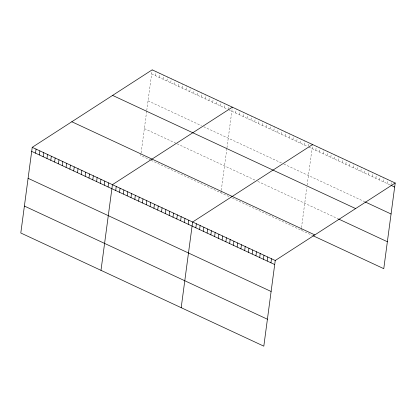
<?xml version="1.0" encoding="UTF-8"?>
<svg xmlns="http://www.w3.org/2000/svg" width="416" height="416" viewBox="0 0 416 416"><rect width="100%" height="100%" fill="white"/><g stroke="black" fill="none" stroke-linecap="round" stroke-linejoin="round"><path stroke-width="0.31" stroke-dasharray="2.08 1.56" d="M141.008 153.587L140.754 155.506L150.576 160.082M141.097 152.942L146.692 111.02M146.765 110.453L152.183 69.836M155.464 75.67L156.005 71.614M159.281 77.449L159.822 73.393M163.098 79.227L163.644 75.171M166.92 81.006L167.461 76.95M170.737 82.784L171.278 78.728M174.559 84.562L175.1 80.506M178.376 86.341L178.916 82.285M182.192 88.119L182.733 84.063M186.014 89.898L186.555 85.842M189.831 91.676L190.372 87.62M193.653 93.454L194.194 89.398M197.47 95.233L198.011 91.177M201.287 97.011L201.828 92.955M205.109 98.79L205.65 94.734M208.926 100.568L209.466 96.512M212.742 102.346L213.288 98.29M216.564 104.125L217.105 100.069M220.381 105.903L220.922 101.847M224.203 107.682L224.744 103.626M228.02 109.46L228.561 105.404M220.948 192.852L221.208 190.928M221.291 190.289L226.886 148.366M226.959 147.8L232.305 107.76M235.659 113.017L236.2 108.961M239.476 114.795L240.016 110.739M243.298 116.574L243.838 112.518M247.114 118.352L247.655 114.296M250.931 120.13L251.472 116.074M254.753 121.909L255.294 117.853M258.57 123.687L259.111 119.631M262.392 125.466L262.933 121.41M266.209 127.244L266.75 123.188M270.026 129.022L270.566 124.966M273.848 130.801L274.388 126.745M277.664 132.579L278.205 128.523M281.481 134.358L282.022 130.302M285.303 136.136L285.844 132.08M289.12 137.914L289.661 133.858M292.942 139.693L293.483 135.637M296.759 141.471L297.3 137.415M300.576 143.25L301.116 139.194M304.398 145.028L304.938 140.972M308.292 146.224L308.755 142.75M301.142 230.199L301.402 228.275M301.486 227.635L306.852 187.408M307.154 185.146L312.577 144.529M315.791 150.332L316.332 146.276M319.545 152.084L320.086 148.028M323.3 153.832L323.84 149.776M327.059 155.579L327.6 151.523M330.814 157.331L331.354 153.275M334.568 159.078L335.109 155.022M338.322 160.826L338.863 156.77M342.077 162.578L342.623 158.522M345.836 164.325L346.377 160.269M349.591 166.072L350.132 162.016M353.345 167.825L353.886 163.769M357.1 169.572L357.646 165.516M360.859 171.319L361.4 167.263M364.614 173.072L365.154 169.016M368.368 174.819L368.909 170.763M372.122 176.566L372.668 172.51M375.882 178.318L376.423 174.262M379.636 180.066L380.177 176.01M383.391 181.813L383.932 177.757M387.145 183.565L387.691 179.509M390.983 184.735L391.446 181.256M151.642 73.892L227.474 109.205M228.566 109.715L307.668 146.552M308.76 147.061L390.369 185.063M148.049 100.828L201.516 125.72M203.694 126.74L281.71 163.067M283.889 164.086L364.775 201.75M144.347 128.575L176.535 143.562M177.081 143.816L255.091 180.149M257.821 181.418L338 218.759M151.117 160.337L231.317 197.683M232.404 198.188L312.411 235.446"/><path stroke-width="0.62" d="M32.23 147.321L20.8 232.996L263.817 346.164L275.246 260.494L395.2 183.004L152.183 69.836L32.23 147.321L275.246 260.494M35.511 153.156L36.052 149.1M39.328 154.934L39.868 150.878M43.144 156.712L43.685 152.656M46.966 158.491L47.507 154.435M50.783 160.269L51.324 156.213M54.605 162.048L55.146 157.992M58.422 163.826L58.963 159.77M62.239 165.604L62.78 161.548M66.061 167.383L66.602 163.327M69.878 169.161L70.418 165.105M73.694 170.94L74.24 166.884M77.516 172.718L78.057 168.662M81.333 174.496L81.874 170.44M85.155 176.275L85.696 172.219M88.972 178.053L89.513 173.997M92.789 179.832L93.33 175.776M96.611 181.61L97.152 177.554M100.428 183.388L100.968 179.332M104.25 185.167L104.79 181.111M108.066 186.945L108.607 182.889M100.994 270.338L112.424 184.668L232.378 107.182M115.705 190.502L116.246 186.446M119.522 192.28L120.063 188.224M123.339 194.059L123.885 190.003M127.161 195.837L127.702 191.781M130.978 197.616L131.518 193.56M134.8 199.394L135.34 195.338M138.616 201.172L139.157 197.116M142.433 202.951L142.974 198.895M146.255 204.729L146.796 200.673M150.072 206.508L150.613 202.452M153.894 208.286L154.435 204.23M157.711 210.064L158.252 206.008M161.528 211.843L162.068 207.787M165.35 213.621L165.89 209.565M169.166 215.4L169.707 211.344M172.983 217.178L173.529 213.122M176.805 218.956L177.346 214.9M180.622 220.735L181.163 216.679M184.444 222.513L184.985 218.457M188.261 224.292L188.802 220.236M181.189 307.684L192.618 222.014L312.577 144.529M195.837 227.817L196.378 223.761M199.592 229.57L200.132 225.514M203.346 231.317L203.887 227.261M207.1 233.064L207.641 229.008M210.86 234.816L211.401 230.76M214.614 236.564L215.155 232.508M218.369 238.311L218.91 234.255M222.123 240.063L222.664 236.007M225.883 241.81L226.424 237.754M229.637 243.558L230.178 239.502M233.392 245.31L233.932 241.254M237.146 247.057L237.687 243.001M240.906 248.804L241.446 244.748M244.66 250.557L245.201 246.501M248.414 252.304L248.955 248.248M252.169 254.051L252.71 249.995M255.928 255.804L256.469 251.748M259.683 257.551L260.224 253.495M263.437 259.298L263.978 255.247M267.192 261.05L267.732 256.994M270.951 262.798L271.492 258.742M395.2 183.004L383.77 268.679L312.946 235.695M390.905 185.312L394.659 187.06M365.31 202.004L391.066 213.996M112.601 95.404L355.618 208.577M338.541 219.008L387.364 241.743M71.817 121.753L314.829 234.92M31.689 151.377L274.706 264.545M28.096 178.313L271.112 291.481M24.393 206.06L267.41 319.228"/></g></svg>
